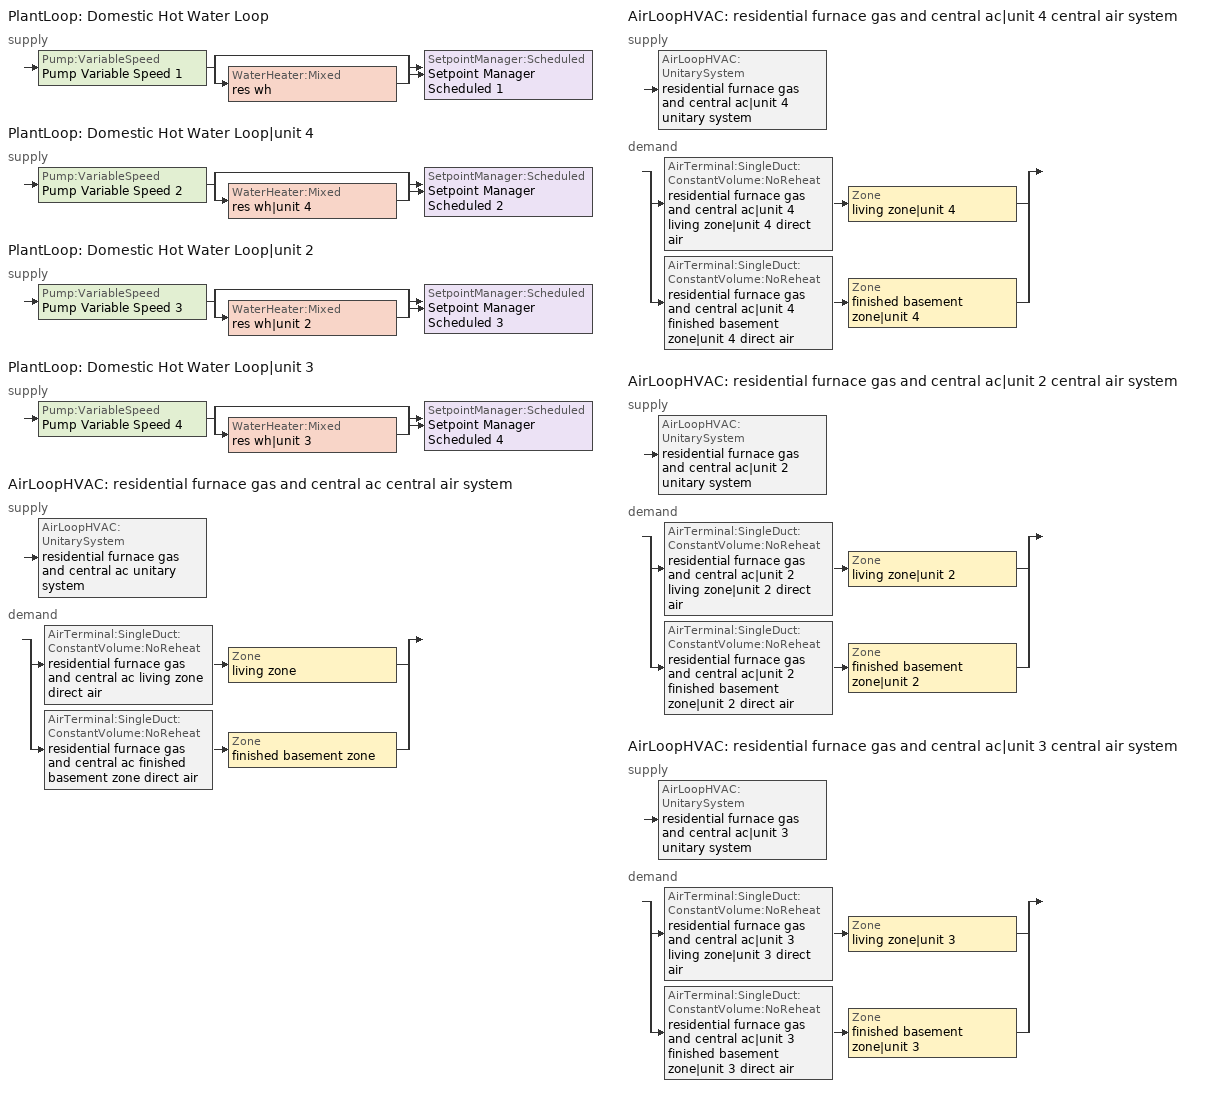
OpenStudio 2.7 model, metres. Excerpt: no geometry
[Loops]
PlantLoop 'Domestic Hot Water Loop'
 supply: Pump:VariableSpeed 'Pump Variable Speed 1' > split
  | bypass
  | WaterHeater:Mixed 'res wh'
  join > SetpointManager:Scheduled 'Setpoint Manager Scheduled 1'
PlantLoop 'Domestic Hot Water Loop|unit 4'
 supply: Pump:VariableSpeed 'Pump Variable Speed 2' > split
  | bypass
  | WaterHeater:Mixed 'res wh|unit 4'
  join > SetpointManager:Scheduled 'Setpoint Manager Scheduled 2'
PlantLoop 'Domestic Hot Water Loop|unit 2'
 supply: Pump:VariableSpeed 'Pump Variable Speed 3' > split
  | bypass
  | WaterHeater:Mixed 'res wh|unit 2'
  join > SetpointManager:Scheduled 'Setpoint Manager Scheduled 3'
PlantLoop 'Domestic Hot Water Loop|unit 3'
 supply: Pump:VariableSpeed 'Pump Variable Speed 4' > split
  | bypass
  | WaterHeater:Mixed 'res wh|unit 3'
  join > SetpointManager:Scheduled 'Setpoint Manager Scheduled 4'
AirLoopHVAC 'residential furnace gas and central ac central air system'
 supply: AirLoopHVAC:UnitarySystem 'residential furnace gas and central ac unitary system'
 demand: split
  | AirTerminal:SingleDuct:ConstantVolume:NoReheat 'residential furnace gas and central ac living zone direct air' > Zone 'living zone'
  | AirTerminal:SingleDuct:ConstantVolume:NoReheat 'residential furnace gas and central ac finished basement zone direct air' > Zone 'finished basement zone'
AirLoopHVAC 'residential furnace gas and central ac|unit 4 central air system'
 supply: AirLoopHVAC:UnitarySystem 'residential furnace gas and central ac|unit 4 unitary system'
 demand: split
  | AirTerminal:SingleDuct:ConstantVolume:NoReheat 'residential furnace gas and central ac|unit 4 living zone|unit 4 direct air' > Zone 'living zone|unit 4'
  | AirTerminal:SingleDuct:ConstantVolume:NoReheat 'residential furnace gas and central ac|unit 4 finished basement zone|unit 4 direct air' > Zone 'finished basement zone|unit 4'
AirLoopHVAC 'residential furnace gas and central ac|unit 2 central air system'
 supply: AirLoopHVAC:UnitarySystem 'residential furnace gas and central ac|unit 2 unitary system'
 demand: split
  | AirTerminal:SingleDuct:ConstantVolume:NoReheat 'residential furnace gas and central ac|unit 2 living zone|unit 2 direct air' > Zone 'living zone|unit 2'
  | AirTerminal:SingleDuct:ConstantVolume:NoReheat 'residential furnace gas and central ac|unit 2 finished basement zone|unit 2 direct air' > Zone 'finished basement zone|unit 2'
AirLoopHVAC 'residential furnace gas and central ac|unit 3 central air system'
 supply: AirLoopHVAC:UnitarySystem 'residential furnace gas and central ac|unit 3 unitary system'
 demand: split
  | AirTerminal:SingleDuct:ConstantVolume:NoReheat 'residential furnace gas and central ac|unit 3 living zone|unit 3 direct air' > Zone 'living zone|unit 3'
  | AirTerminal:SingleDuct:ConstantVolume:NoReheat 'residential furnace gas and central ac|unit 3 finished basement zone|unit 3 direct air' > Zone 'finished basement zone|unit 3'
[Sizing:Zone] Zone Cooling Design Supply Air Temperature Input Method=SupplyAirTemperature; Zone Cooling Design Supply Air Temperature {C}=14; Zone Cooling Design Supply Air Temperature Difference {deltaC}=11.11; Zone Heating Design Supply Air Temperature Input Method=SupplyAirTemperature; Zone Heating Design Supply Air Temperature {C}=40; Zone Heating Design Supply Air Temperature Difference {deltaC}=11.11; Zone Cooling Design Supply Air Humidity Ratio {kg-H2O/kg-air}=0.0085; Zone Heating Design Supply Air Humidity Ratio {kg-H2O/kg-air}=0.008; Cooling Design Air Flow Method=DesignDay; Heating Design Air Flow Method=DesignDay; Account for Dedicated Outdoor Air System=No; Dedicated Outdoor Air System Control Strategy=NeutralSupplyAir; Dedicated Outdoor Air Low Setpoint Temperature for Design {C}=autosize; Dedicated Outdoor Air High Setpoint Temperature for Design {C}=autosize
living zone; living zone|unit 2; living zone|unit 3; living zone|unit 4; finished basement zone; finished basement zone|unit 2; finished basement zone|unit 3; finished basement zone|unit 4
[Zone equipment]
living zone: residential furnace gas and central ac living zone direct air
living zone|unit 2: residential furnace gas and central ac|unit 2 living zone|unit 2 direct air
living zone|unit 3: residential furnace gas and central ac|unit 3 living zone|unit 3 direct air
living zone|unit 4: residential furnace gas and central ac|unit 4 living zone|unit 4 direct air
finished basement zone: residential furnace gas and central ac finished basement zone direct air
finished basement zone|unit 2: residential furnace gas and central ac|unit 2 finished basement zone|unit 2 direct air
finished basement zone|unit 3: residential furnace gas and central ac|unit 3 finished basement zone|unit 3 direct air
finished basement zone|unit 4: residential furnace gas and central ac|unit 4 finished basement zone|unit 4 direct air
[PlantLoop] Glycol Concentration=0; Maximum Loop Flow Rate {m3/s}=0.01; Plant Loop Volume {m3}=0.003; Load Distribution Scheme=Optimal
Domestic Hot Water Loop; Domestic Hot Water Loop|unit 4; Domestic Hot Water Loop|unit 2; Domestic Hot Water Loop|unit 3
[Sizing:Plant] Loop Type=Heating; Design Loop Exit Temperature {C}=52.6667; Loop Design Temperature Difference {deltaC}=5.55556; Sizing Option=NonCoincident; Zone Timesteps in Averaging Window=1; Coincident Sizing Factor Mode=None
Domestic Hot Water Loop; Domestic Hot Water Loop|unit 4; Domestic Hot Water Loop|unit 2; Domestic Hot Water Loop|unit 3
[Pump:VariableSpeed] Rated Flow Rate {m3/s}=0.01; Rated Pump Head {Pa}=1; Rated Power Consumption {W}=0; Motor Efficiency=1; Fraction of Motor Inefficiencies to Fluid Stream=0; Coefficient 1 of the Part Load Performance Curve=0; Coefficient 2 of the Part Load Performance Curve=1; Coefficient 3 of the Part Load Performance Curve=0; Coefficient 4 of the Part Load Performance Curve=0; Pump Control Type=Intermittent; Skin Loss Radiative Fraction=0.5; Design Power Sizing Method=PowerPerFlowPerPressure; Design Electric Power per Unit Flow Rate {W/(m3/s)}=348701.1; Design Shaft Power per Unit Flow Rate per Unit Head {W-s/m3-Pa}=1.28205; Design Minimum Flow Rate Fraction=0
Pump Variable Speed 1; Pump Variable Speed 2; Pump Variable Speed 3; Pump Variable Speed 4
[SetpointManager:Scheduled] Control Variable=Temperature
Name | Schedule
Setpoint Manager Scheduled 1 | dhw temp
Setpoint Manager Scheduled 2 | dhw temp 1
Setpoint Manager Scheduled 3 | dhw temp 2
Setpoint Manager Scheduled 4 | dhw temp 3
[WaterHeater:Mixed] Tank Volume {m3}=0.143846; Deadband Temperature Difference {deltaC}=2; Maximum Temperature Limit {C}=99; Heater Control Type=Cycle; Heater Maximum Capacity {W}=11722.8; Heater Minimum Capacity {W}=0; Heater Fuel Type=NaturalGas; Heater Thermal Efficiency=0.773298; Off Cycle Parasitic Fuel Consumption Rate {W}=0; Off Cycle Parasitic Fuel Type=Electricity; Off Cycle Parasitic Heat Fraction to Tank=0; On Cycle Parasitic Fuel Consumption Rate {W}=0; On Cycle Parasitic Fuel Type=Electricity; On Cycle Parasitic Heat Fraction to Tank=0; Ambient Temperature Indicator=ThermalZone; Off Cycle Loss Coefficient to Ambient Temperature {W/K}=4.15693; Off Cycle Loss Fraction to Thermal Zone=0.64; On Cycle Loss Coefficient to Ambient Temperature {W/K}=4.15693; On Cycle Loss Fraction to Thermal Zone=1; Use Side Effectiveness=1; Source Side Effectiveness=1; Use Side Design Flow Rate {m3/s}=autosize; Source Side Design Flow Rate {m3/s}=autosize; Indirect Water Heating Recovery Time {hr}=1.5; Source Side Flow Control Mode=IndirectHeatPrimarySetpoint
Name | Setpoint Temperature Schedule | Ambient Temperature Thermal Zone
res wh | WH Setpoint Temp | finished basement zone
res wh|unit 4 | WH Setpoint Temp 1 | finished basement zone|unit 4
res wh|unit 2 | WH Setpoint Temp 2 | finished basement zone|unit 2
res wh|unit 3 | WH Setpoint Temp 3 | finished basement zone|unit 3
[Coil:Heating:Gas] Availability Schedule=residential heating season; Gas Burner Efficiency=0.78; Nominal Capacity {W}=AutoSize; Parasitic Electric Load {W}=76; Parasitic Gas Load {W}=0; Fuel Type=NaturalGas
residential furnace gas heating coil; residential furnace gas|unit 4 heating coil; residential furnace gas|unit 2 heating coil; residential furnace gas|unit 3 heating coil
[Coil:Cooling:DX:SingleSpeed] Availability Schedule=residential cooling season; Rated Total Cooling Capacity {W}=autosize; Rated Sensible Heat Ratio=0.740403; Rated COP {W/W}=3.95054; Rated Air Flow Rate {m3/s}=autosize; Rated Evaporator Fan Power Per Volume Flow Rate {W/(m3/s)}=773.391; Nominal Time for Condensate Removal to Begin {s}=1000; Ratio of Initial Moisture Evaporation Rate and Steady State Latent Capacity=1.5; Maximum Cycling Rate {cycles/hr}=3; Latent Capacity Time Constant {s}=45; Condenser Type=AirCooled; Evaporative Condenser Effectiveness=0; Evaporative Condenser Air Flow Rate {m3/s}=Autosize; Evaporative Condenser Pump Rated Power Consumption {W}=Autosize; Crankcase Heater Capacity {W}=0; Maximum Outdoor Dry-Bulb Temperature for Crankcase Heater Operation {C}=12.7778; Basin Heater Capacity {W/K}=0; Basin Heater Setpoint Temperature {C}=10
Name | Total Cooling Capacity Function of Temperature Curve | Total Cooling Capacity Function of Flow Fraction Curve | Energy Input Ratio Function of Temperature Curve | Energy Input Ratio Function of Flow Fraction Curve | Part Load Fraction Correlation Curve
residential central ac cooling coil | Cool-Cap-fT1 | Cool-Cap-fFF1 | Cool-EIR-fT1 | Cool-EIR-fFF1 | Cool-PLF-fPLR1
residential central ac|unit 4 cooling coil | Cool-Cap-fT1 1 | Cool-Cap-fFF1 1 | Cool-EIR-fT1 1 | Cool-EIR-fFF1 1 | Cool-PLF-fPLR1 1
residential central ac|unit 2 cooling coil | Cool-Cap-fT1 2 | Cool-Cap-fFF1 2 | Cool-EIR-fT1 2 | Cool-EIR-fFF1 2 | Cool-PLF-fPLR1 2
residential central ac|unit 3 cooling coil | Cool-Cap-fT1 3 | Cool-Cap-fFF1 3 | Cool-EIR-fT1 3 | Cool-EIR-fFF1 3 | Cool-PLF-fPLR1 3
[Fan:OnOff] Availability Schedule=Always On Discrete; Fan Total Efficiency=0.75; Pressure Rise {Pa}=794.58; Maximum Flow Rate {m3/s}=autosize; Motor Efficiency=1; Motor In Airstream Fraction=1
Name | Fan Power Ratio Function of Speed Ratio Curve | Fan Efficiency Ratio Function of Speed Ratio Curve
residential furnace gas and central ac supply fan | Fan On Off Power Curve 4 | Fan On Off Efficiency Curve 4
residential furnace gas and central ac|unit 4 supply fan | Fan On Off Power Curve 5 | Fan On Off Efficiency Curve 5
residential furnace gas and central ac|unit 2 supply fan | Fan On Off Power Curve 6 | Fan On Off Efficiency Curve 6
residential furnace gas and central ac|unit 3 supply fan | Fan On Off Power Curve 7 | Fan On Off Efficiency Curve 7
[AirLoopHVAC:UnitarySystem] Control Type=Load; Dehumidification Control Type=None; Availability Schedule=Always On Discrete; Fan Placement=BlowThrough; Supply Air Fan Operating Mode Schedule=Always Off Discrete; DX Heating Coil Sizing Ratio=1; Use DOAS DX Cooling Coil=No; DOAS DX Cooling Coil Leaving Minimum Air Temperature {C}=2; Latent Load Control=SensibleOnlyLoadControl; Supply Air Flow Rate During Cooling Operation {m3/s}=autosize; Supply Air Flow Rate During Heating Operation {m3/s}=autosize; Supply Air Flow Rate When No Cooling or Heating is Required {m3/s}=0; Maximum Supply Air Temperature {C}=48.8889; Maximum Outdoor Dry-Bulb Temperature for Supplemental Heater Operation {C}=21; Maximum Cycling Rate {cycles/hr}=2.5; Heat Pump Time Constant {s}=60; Fraction of On-Cycle Power Use=0.01; Heat Pump Fan Delay Time {s}=60; Ancilliary On-Cycle Electric Power {W}=0; Ancilliary Off-Cycle Electric Power {W}=0
Name | Controlling Zone or Thermostat Location | Supply Fan | Heating Coil | Cooling Coil
residential furnace gas and central ac unitary system | living zone | residential furnace gas and central ac supply fan | residential furnace gas heating coil | residential central ac cooling coil
residential furnace gas and central ac|unit 4 unitary system | living zone|unit 4 | residential furnace gas and central ac|unit 4 supply fan | residential furnace gas|unit 4 heating coil | residential central ac|unit 4 cooling coil
residential furnace gas and central ac|unit 2 unitary system | living zone|unit 2 | residential furnace gas and central ac|unit 2 supply fan | residential furnace gas|unit 2 heating coil | residential central ac|unit 2 cooling coil
residential furnace gas and central ac|unit 3 unitary system | living zone|unit 3 | residential furnace gas and central ac|unit 3 supply fan | residential furnace gas|unit 3 heating coil | residential central ac|unit 3 cooling coil
[AirLoopHVAC] Availability Schedule=Always On Discrete; Design Supply Air Flow Rate {m3/s}=AutoSize
residential furnace gas and central ac central air system; residential furnace gas and central ac|unit 4 central air system; residential furnace gas and central ac|unit 2 central air system; residential furnace gas and central ac|unit 3 central air system
[Sizing:System] Type of Load to Size On=Sensible; Design Outdoor Air Flow Rate {m3/s}=Autosize; Central Heating Maximum System Air Flow Ratio=0.3; Preheat Design Temperature {C}=7; Preheat Design Humidity Ratio {kg-H2O/kg-Air}=0.008; Precool Design Temperature {C}=12.8; Precool Design Humidity Ratio {kg-H2O/kg-Air}=0.008; Central Cooling Design Supply Air Temperature {C}=12.8; Central Heating Design Supply Air Temperature {C}=16.7; Sizing Option=NonCoincident; 100% Outdoor Air in Cooling=Yes; 100% Outdoor Air in Heating=Yes; Central Cooling Design Supply Air Humidity Ratio {kg-H2O/kg-Air}=0.0085; Central Heating Design Supply Air Humidity Ratio {kg-H2O/kg-Air}=0.008; Cooling Design Air Flow Method=DesignDay; Cooling Design Air Flow Rate {m3/s}=0; Heating Design Air Flow Method=DesignDay; Heating Design Air Flow Rate {m3/s}=0; System Outdoor Air Method=ZoneSum; Zone Maximum Outdoor Air Fraction=1; Cooling Supply Air Flow Rate Per Floor Area {m3/s-m2}=0.00996765; Cooling Fraction of Autosized Cooling Supply Air Flow Rate=1; Cooling Supply Air Flow Rate Per Unit Cooling Capacity {m3/s-W}=3.94755e-05; Heating Supply Air Flow Rate Per Floor Area {m3/s-m2}=0.00996765; Heating Fraction of Autosized Heating Supply Air Flow Rate=1; Heating Fraction of Autosized Cooling Supply Air Flow Rate=1; Heating Supply Air Flow Rate Per Unit Heating Capacity {m3/s-W}=3.15882e-05; Cooling Design Capacity Method=CoolingDesignCapacity; Cooling Design Capacity {W}=autosize; Cooling Design Capacity Per Floor Area {W/m2}=234.7; Fraction of Autosized Cooling Design Capacity=1; Heating Design Capacity Method=HeatingDesignCapacity; Heating Design Capacity {W}=autosize; Heating Design Capacity Per Floor Area {W/m2}=157; Fraction of Autosized Heating Design Capacity=1; Central Cooling Capacity Control Method=OnOff
residential furnace gas and central ac central air system; residential furnace gas and central ac|unit 4 central air system; residential furnace gas and central ac|unit 2 central air system; residential furnace gas and central ac|unit 3 central air system
[AirTerminal:SingleDuct:ConstantVolume:NoReheat] Availability Schedule=Always On Discrete; Maximum Air Flow Rate {m3/s}=AutoSize
residential furnace gas and central ac living zone direct air; residential furnace gas and central ac finished basement zone direct air; residential furnace gas and central ac|unit 4 living zone|unit 4 direct air; residential furnace gas and central ac|unit 4 finished basement zone|unit 4 direct air; residential furnace gas and central ac|unit 2 living zone|unit 2 direct air; residential furnace gas and central ac|unit 2 finished basement zone|unit 2 direct air; residential furnace gas and central ac|unit 3 living zone|unit 3 direct air; residential furnace gas and central ac|unit 3 finished basement zone|unit 3 direct air
[EnergyManagementSystem:Sensor]
Name | Output Variable or Output Meter Index Key | Output Variable or Output Meter
res_af_1_tin_s | living zone | Zone Mean Air Temperature
res_af_1_tt_s | living zone | Zone Outdoor Air Drybulb Temperature
res_ds_1_win_s | living zone | Zone Mean Air Humidity Ratio
res_af_4_tin_s | living zone|unit 4 | Zone Mean Air Temperature
res_af_4_tt_s | living zone|unit 4 | Zone Outdoor Air Drybulb Temperature
res_ds_4_win_s | living zone|unit 4 | Zone Mean Air Humidity Ratio
res_af_2_tin_s | living zone|unit 2 | Zone Mean Air Temperature
res_af_2_tt_s | living zone|unit 2 | Zone Outdoor Air Drybulb Temperature
res_ds_2_win_s | living zone|unit 2 | Zone Mean Air Humidity Ratio
res_af_3_tin_s | living zone|unit 3 | Zone Mean Air Temperature
res_af_3_tt_s | living zone|unit 3 | Zone Outdoor Air Drybulb Temperature
res_ds_3_win_s | living zone|unit 3 | Zone Mean Air Humidity Ratio
[Schedule:Ruleset]
Name | Default Day Schedule
residential cooling season | Schedule Day 2
residential heating season | Schedule Day 5
[Schedule:Day]
Schedule Day 2; Schedule Day 5: 24, 0, 0
residential cooling season allday1; residential cooling season allday2; residential cooling season allday3; residential cooling season allday4; residential cooling season allday5; residential cooling season allday6; residential cooling season allday7; residential cooling season allday8; residential cooling season allday9; residential cooling season allday10; residential cooling season allday11; residential cooling season allday12; residential heating season allday1; residential heating season allday2; residential heating season allday3; residential heating season allday4; residential heating season allday5; residential heating season allday6; residential heating season allday7; residential heating season allday8; residential heating season allday9; residential heating season allday10; residential heating season allday11; residential heating season allday12: 24, 0, 1
[Schedule:Rule] Apply Sunday=Yes; Apply Monday=Yes; Apply Tuesday=Yes; Apply Wednesday=Yes; Apply Thursday=Yes; Apply Friday=Yes; Apply Saturday=Yes; Date Specification Type=DateRange; Start Day=1
Name | Schedule Ruleset | Rule Order | Day Schedule | Start Month | End Month | End Day
residential cooling season allday ruleset1 | residential cooling season | 11 | residential cooling season allday1 | 1 | 1 | 31
residential cooling season allday ruleset2 | residential cooling season | 10 | residential cooling season allday2 | 2 | 2 | 28
residential cooling season allday ruleset3 | residential cooling season | 9 | residential cooling season allday3 | 3 | 3 | 31
residential cooling season allday ruleset4 | residential cooling season | 8 | residential cooling season allday4 | 4 | 4 | 30
residential cooling season allday ruleset5 | residential cooling season | 7 | residential cooling season allday5 | 5 | 5 | 31
residential cooling season allday ruleset6 | residential cooling season | 6 | residential cooling season allday6 | 6 | 6 | 30
residential cooling season allday ruleset7 | residential cooling season | 5 | residential cooling season allday7 | 7 | 7 | 31
residential cooling season allday ruleset8 | residential cooling season | 4 | residential cooling season allday8 | 8 | 8 | 31
residential cooling season allday ruleset9 | residential cooling season | 3 | residential cooling season allday9 | 9 | 9 | 30
residential cooling season allday ruleset10 | residential cooling season | 2 | residential cooling season allday10 | 10 | 10 | 31
residential cooling season allday ruleset11 | residential cooling season | 1 | residential cooling season allday11 | 11 | 11 | 30
residential cooling season allday ruleset12 | residential cooling season | 0 | residential cooling season allday12 | 12 | 12 | 31
residential heating season allday ruleset1 | residential heating season | 11 | residential heating season allday1 | 1 | 1 | 31
residential heating season allday ruleset2 | residential heating season | 10 | residential heating season allday2 | 2 | 2 | 28
residential heating season allday ruleset3 | residential heating season | 9 | residential heating season allday3 | 3 | 3 | 31
residential heating season allday ruleset4 | residential heating season | 8 | residential heating season allday4 | 4 | 4 | 30
residential heating season allday ruleset5 | residential heating season | 7 | residential heating season allday5 | 5 | 5 | 31
residential heating season allday ruleset6 | residential heating season | 6 | residential heating season allday6 | 6 | 6 | 30
residential heating season allday ruleset7 | residential heating season | 5 | residential heating season allday7 | 7 | 7 | 31
residential heating season allday ruleset8 | residential heating season | 4 | residential heating season allday8 | 8 | 8 | 31
residential heating season allday ruleset9 | residential heating season | 3 | residential heating season allday9 | 9 | 9 | 30
residential heating season allday ruleset10 | residential heating season | 2 | residential heating season allday10 | 10 | 10 | 31
residential heating season allday ruleset11 | residential heating season | 1 | residential heating season allday11 | 11 | 11 | 30
residential heating season allday ruleset12 | residential heating season | 0 | residential heating season allday12 | 12 | 12 | 31
[Schedule:Constant]
Name | Value
dhw temp; WH Setpoint Temp; dhw temp 1; WH Setpoint Temp 1; dhw temp 2; WH Setpoint Temp 2; dhw temp 3; WH Setpoint Temp 3 | 52.6667
Always On Discrete | 1
Always Off Discrete | 0
[Curve:Exponent] Coefficient1 Constant=1; Coefficient2 Constant=0; Coefficient3 Constant=0; Minimum Value of x=0; Maximum Value of x=1
Fan On Off Power Curve 4; Fan On Off Power Curve 5; Fan On Off Power Curve 6; Fan On Off Power Curve 7
[Curve:Cubic] Coefficient1 Constant=1; Coefficient2 x=0; Coefficient3 x**2=0; Coefficient4 x**3=0; Minimum Value of x=0; Maximum Value of x=1
Fan On Off Efficiency Curve 4; Fan On Off Efficiency Curve 5; Fan On Off Efficiency Curve 6; Fan On Off Efficiency Curve 7
[Curve:Biquadratic] Minimum Value of x=13.88; Maximum Value of x=23.88; Minimum Value of y=18.33; Maximum Value of y=51.66
Name | Coefficient1 Constant | Coefficient2 x | Coefficient3 x**2 | Coefficient4 y | Coefficient5 y**2 | Coefficient6 x*y
Cool-Cap-fT1; Cool-Cap-fT1 1; Cool-Cap-fT1 2; Cool-Cap-fT1 3 | 1.5509 | -0.0750501 | 0.00309714 | 0.00240111 | -5.0544e-05 | -0.000427281
Cool-EIR-fT1; Cool-EIR-fT1 1; Cool-EIR-fT1 2; Cool-EIR-fT1 3 | -0.304283 | 0.118048 | -0.00342467 | -0.00626191 | 0.000695427 | -0.000469975
[Curve:Quadratic] Minimum Value of x=0
Name | Coefficient1 Constant | Coefficient2 x | Coefficient3 x**2 | Maximum Value of x | Minimum Curve Output | Maximum Curve Output
Cool-PLF-fPLR1; Cool-PLF-fPLR1 1; Cool-PLF-fPLR1 2; Cool-PLF-fPLR1 3 | 0.93 | 0.07 | 0 | 1 | 0.7 | 1
Cool-Cap-fFF1; Cool-Cap-fFF1 1; Cool-Cap-fFF1 2; Cool-Cap-fFF1 3 | 0.718605 | 0.4101 | -0.128705 | 2 | 0 | 2
Cool-EIR-fFF1; Cool-EIR-fFF1 1; Cool-EIR-fFF1 2; Cool-EIR-fFF1 3 | 1.323 | -0.477711 | 0.154712 | 2 | 0 | 2
